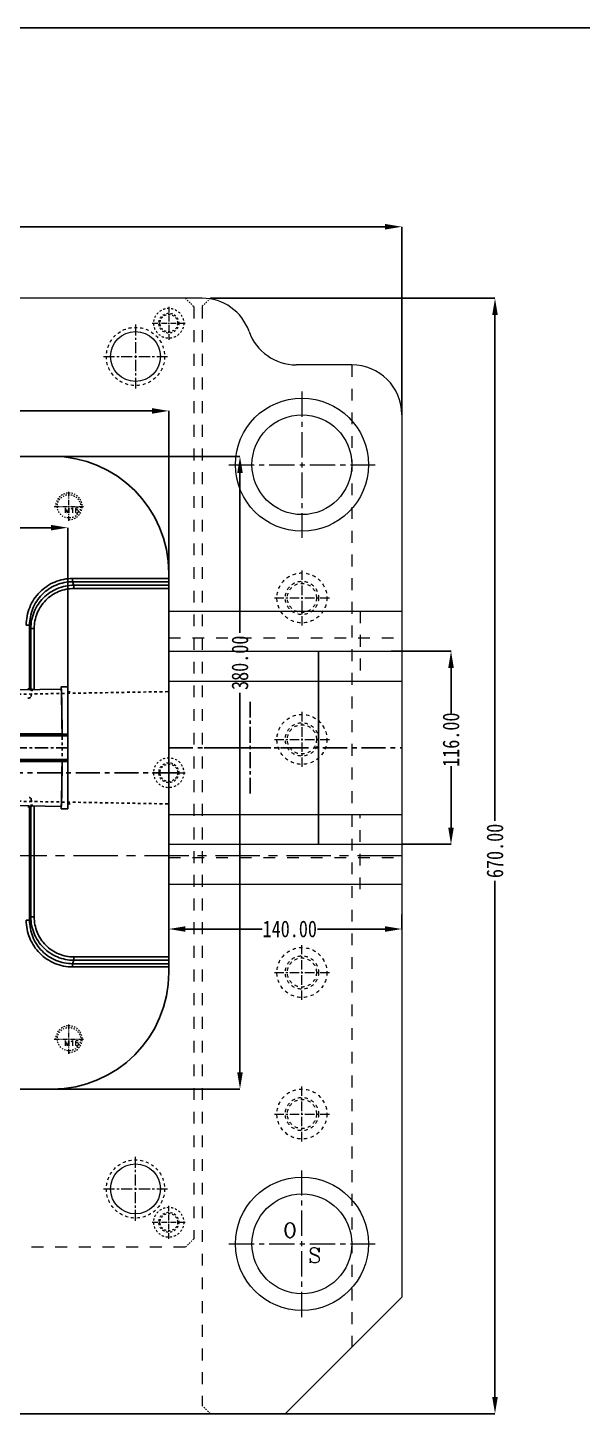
# Model space of a CAD drawing. Header units: millimetres. Extents: x 547 to 3706, y -10485 to 2068.
# Drawn here: x 1793 to 2127, y -1238 to -401 of the extents above; entities that cross this region are included whole.
import ezdxf

# ---------------------------------------------------------------- set-up
doc = ezdxf.new("R2010")
doc.units = ezdxf.units.MM
doc.header["$LTSCALE"] = 16.335
doc.header["$PDMODE"] = 3
doc.header["$PDSIZE"] = 0.3125
doc.linetypes.add('CENTER', pattern=[0.6, 0.375, -0.075, 0.075, -0.075])
doc.linetypes.add('HIDDEN', pattern=[0.2, 0.1, -0.1])
doc.layers.get('0').update_dxf_attribs({"linetype": 'CONTINUOUS'})
doc.layers.get('Defpoints').update_dxf_attribs({"linetype": 'CONTINUOUS'})
doc.layers.add('DEFAULT_2', color=8, linetype='HIDDEN')
doc.layers.add('moldbase', color=7, linetype='CONTINUOUS', lineweight=20)
doc.layers.add('screw', color=33, linetype='CONTINUOUS', lineweight=13)
doc.styles.add('ROMANC', font='romanc.shx', dxfattribs={"bigfont": 'gbcbig.shx'})
doc.styles.get("Standard").update_dxf_attribs({"font": 'txt', "width": 0.8})
doc.styles.add('TXT', font='txt.shx', dxfattribs={"bigfont": 'gbcbig.shx'})
doc.dimstyles.new('11', dxfattribs={"dimtxt": 10, "dimasz": 10, "dimexe": 0, "dimexo": 0, "dimgap": 0, "dimtad": 0, "dimzin": 0, "dimdsep": 46, "dimtxsty": 'Standard', "dimcen": 0, "dimclrd": 4, "dimclre": 4, "dimclrt": 6, "dimazin": 0, "dimtfac": 1, "dimtofl": 0, "dimtmove": 0, "dimatfit": 3, "dimfxl": 0, "dimtolj": 1, "dimtzin": 0, "dimarcsym": 0})

# ---------------------------------------------------------------- blocks, each defined once
blk = doc.blocks.new('*D506')
at = {"color": 4, "lineweight": -2}
for p, q in [((1308.93, -833.86), (1308.93, -701.67)), ((1318.93, -701.67), (1478.02, -701.67)), ((1807.46, -701.67), (1516.68, -701.67)), ((1817.46, -797.18), (1817.46, -701.67))]:
    blk.add_line(p, q, dxfattribs=at)
at = {"color": 4}
for points in [[(1318.93, -700.01), (1318.93, -703.34), (1308.93, -701.67)], [(1807.46, -700.01), (1807.46, -703.34), (1817.46, -701.67)]]:
    blk.add_solid(points, dxfattribs=at)
at = {"layer": 'Defpoints', "color": 0}
for p in [(1308.93, -701.67), (1817.46, -797.18), (1308.93, -833.86)]:
    blk.add_point(p, dxfattribs=at)
at = {"color": 6, "insert": (1497.35, -701.67), "char_height": 10, "attachment_point": 5}
blk.add_mtext('\\A1;508.53', dxfattribs=at)
blk = doc.blocks.new('*D508')
at = {"color": 4, "lineweight": -2}
for p, q in [((1248.19, -736.94), (1248.19, -631.54)), ((1258.19, -631.54), (1512.67, -631.54)), ((1868.19, -631.54), (1548.67, -631.54)), ((1878.19, -736.94), (1878.19, -631.54))]:
    blk.add_line(p, q, dxfattribs=at)
at = {"color": 4}
for points in [[(1258.19, -629.87), (1258.19, -633.2), (1248.19, -631.54)], [(1868.19, -629.87), (1868.19, -633.2), (1878.19, -631.54)]]:
    blk.add_solid(points, dxfattribs=at)
at = {"layer": 'Defpoints', "color": 0}
for p in [(1248.19, -631.54), (1248.19, -736.94), (1878.19, -736.94)]:
    blk.add_point(p, dxfattribs=at)
at = {"color": 6, "insert": (1530.67, -631.54), "char_height": 10, "attachment_point": 5}
blk.add_mtext('\\A1;630.00', dxfattribs=at)
blk = doc.blocks.new('*D509')
at = {"color": 4, "lineweight": -2}
for p, q in [((1808.19, -658.86), (1920.98, -658.86)), ((1920.98, -668.86), (1920.98, -764.82)), ((1920.98, -1028.86), (1920.98, -800.82)), ((1808.19, -1038.86), (1920.98, -1038.86))]:
    blk.add_line(p, q, dxfattribs=at)
at = {"color": 4}
for points in [[(1919.31, -668.86), (1922.65, -668.86), (1920.98, -658.86)], [(1919.31, -1028.86), (1922.65, -1028.86), (1920.98, -1038.86)]]:
    blk.add_solid(points, dxfattribs=at)
at = {"layer": 'Defpoints', "color": 0}
for p in [(1808.19, -658.86), (1808.19, -1038.86), (1920.98, -1038.86)]:
    blk.add_point(p, dxfattribs=at)
at = {"color": 6, "insert": (1920.98, -782.82), "char_height": 10, "attachment_point": 5, "rotation": 90}
blk.add_mtext('\\A1;380.00', dxfattribs=at)
blk = doc.blocks.new('*D516')
at = {"color": 4, "lineweight": -2}
for p, q in [((1878.19, -934.1), (1878.19, -942.74)), ((2018.19, -934.1), (2018.19, -942.74)), ((1888.19, -942.74), (1934.22, -942.74)), ((2008.19, -942.74), (1967.56, -942.74))]:
    blk.add_line(p, q, dxfattribs=at)
at = {"color": 4}
for points in [[(1888.19, -941.08), (1888.19, -944.41), (1878.19, -942.74)], [(2008.19, -941.08), (2008.19, -944.41), (2018.19, -942.74)]]:
    blk.add_solid(points, dxfattribs=at)
at = {"layer": 'Defpoints', "color": 0}
for p in [(1878.19, -934.1), (2018.19, -934.1), (2018.19, -942.74)]:
    blk.add_point(p, dxfattribs=at)
at = {"color": 6, "insert": (1950.89, -942.74), "char_height": 10, "attachment_point": 5}
blk.add_mtext('\\A1;140.00', dxfattribs=at)
blk = doc.blocks.new('*D481')
at = {"color": 4, "lineweight": -2}
for p, q in [((1148.19, -633.86), (1148.19, -520.92)), ((1158.19, -520.92), (1577.42, -520.92)), ((2008.19, -520.92), (1613.42, -520.92)), ((2018.19, -633.86), (2018.19, -520.92))]:
    blk.add_line(p, q, dxfattribs=at)
at = {"color": 4}
for points in [[(1158.19, -519.26), (1158.19, -522.59), (1148.19, -520.92)], [(2008.19, -519.26), (2008.19, -522.59), (2018.19, -520.92)]]:
    blk.add_solid(points, dxfattribs=at)
at = {"layer": 'Defpoints', "color": 0}
for p in [(1148.19, -520.92), (1148.19, -633.86), (2018.19, -633.86)]:
    blk.add_point(p, dxfattribs=at)
at = {"color": 6, "insert": (1595.42, -520.92), "char_height": 10, "attachment_point": 5}
blk.add_mtext('\\A1;870.00', dxfattribs=at)
blk = doc.blocks.new('*D499')
at = {"color": 4, "lineweight": -2}
for p, q in [((1903.19, -563.86), (2074.21, -563.86)), ((2074.21, -573.86), (2074.21, -877.82)), ((2074.21, -1223.86), (2074.21, -913.82)), ((1926.68, -1233.86), (2074.21, -1233.86))]:
    blk.add_line(p, q, dxfattribs=at)
at = {"color": 4}
for points in [[(2072.55, -573.86), (2075.88, -573.86), (2074.21, -563.86)], [(2072.55, -1223.86), (2075.88, -1223.86), (2074.21, -1233.86)]]:
    blk.add_solid(points, dxfattribs=at)
at = {"layer": 'Defpoints', "color": 0}
for p in [(1903.19, -563.86), (1926.68, -1233.86), (2074.21, -1233.86)]:
    blk.add_point(p, dxfattribs=at)
at = {"color": 6, "insert": (2074.21, -895.82), "char_height": 10, "attachment_point": 5, "rotation": 90}
blk.add_mtext('\\A1;670.00', dxfattribs=at)
blk = doc.blocks.new('*D500')
at = {"color": 4, "lineweight": -2}
for p, q in [((2011.81, -775.86), (2047.79, -775.86)), ((2047.79, -785.86), (2047.79, -813.01)), ((2047.79, -881.86), (2047.79, -845.01)), ((2018.19, -891.86), (2047.79, -891.86))]:
    blk.add_line(p, q, dxfattribs=at)
at = {"color": 4}
for points in [[(2046.12, -785.86), (2049.45, -785.86), (2047.79, -775.86)], [(2046.12, -881.86), (2049.45, -881.86), (2047.79, -891.86)]]:
    blk.add_solid(points, dxfattribs=at)
at = {"layer": 'Defpoints', "color": 0}
for p in [(2011.81, -775.86), (2018.19, -891.86), (2047.79, -891.86)]:
    blk.add_point(p, dxfattribs=at)
at = {"color": 6, "insert": (2047.79, -829.01), "char_height": 10, "attachment_point": 5, "rotation": 90}
blk.add_mtext('\\A1;116.00', dxfattribs=at)
blk = doc.blocks.new('115')
at = {"layer": 'moldbase', "color": 1, "linetype": 'CENTER', "ltscale": 0.55978}
for p, q in [((1288.19, 431.04), (1288.19, 411.24)), ((1878.19, 431.04), (1878.19, 411.24)), ((1298.09, 421.14), (1278.29, 421.14)), ((1868.29, 421.14), (1888.09, 421.14)), ((1288.19, 141.24), (1288.19, 161.04)), ((1288.19, 141.24), (1288.19, 161.04)), ((1288.19, 161.04), (1288.19, 141.24)), ((1878.19, 141.24), (1878.19, 161.04)), ((1878.19, 141.24), (1878.19, 161.04)), ((1878.19, 161.04), (1878.19, 141.24)), ((1278.29, 151.14), (1298.09, 151.14)), ((1298.09, 151.14), (1278.29, 151.14)), ((1298.09, 151.14), (1278.29, 151.14)), ((1868.29, 151.14), (1888.09, 151.14)), ((1868.29, 151.14), (1888.09, 151.14)), ((1868.29, 151.14), (1888.09, 151.14)), ((1288.19, -128.76), (1288.19, -108.96)), ((1878.19, -128.76), (1878.19, -108.96)), ((1298.09, -118.86), (1278.29, -118.86)), ((1868.29, -118.86), (1888.09, -118.86))]:
    blk.add_line(p, q, dxfattribs=at)
at = {"layer": 'moldbase', "color": 1, "linetype": 'CENTER', "ltscale": 1.08846}
for p, q in [((1308.19, 420.39), (1308.19, 381.89)), ((1858.19, 420.39), (1858.19, 381.89)), ((1327.44, 401.14), (1288.94, 401.14)), ((1838.94, 401.14), (1877.44, 401.14)), ((1308.19, -118.11), (1308.19, -79.61)), ((1858.19, -118.11), (1858.19, -79.61)), ((1327.44, -98.86), (1288.94, -98.86)), ((1838.94, -98.86), (1877.44, -98.86))]:
    blk.add_line(p, q, dxfattribs=at)
at = {"layer": 'moldbase', "color": 8, "linetype": 'HIDDEN', "ltscale": 0.746373}
for centre, radius in [((1288.19, 421.14), 9), ((1288.19, 421.14), 6), ((1878.19, 421.14), 9), ((1878.19, 421.14), 6), ((1288.19, 421.14), 5.25), ((1878.19, 421.14), 5.25), ((1288.19, 151.14), 9), ((1288.19, 151.14), 9), ((1288.19, 151.14), 9), ((1878.19, 151.14), 9), ((1878.19, 151.14), 9), ((1878.19, 151.14), 9), ((1288.19, 151.14), 6), ((1288.19, 151.14), 6), ((1288.19, 151.14), 6), ((1288.19, 151.14), 5.25), ((1288.19, 151.14), 5.25), ((1288.19, 151.14), 5.25), ((1878.19, 151.14), 6), ((1878.19, 151.14), 6), ((1878.19, 151.14), 6), ((1878.19, 151.14), 5.25), ((1878.19, 151.14), 5.25), ((1878.19, 151.14), 5.25), ((1288.19, -118.86), 9), ((1288.19, -118.86), 6), ((1288.19, -118.86), 5.25), ((1878.19, -118.86), 9), ((1878.19, -118.86), 6), ((1878.19, -118.86), 5.25)]:
    blk.add_circle(centre, radius, dxfattribs=at)
at = {"layer": 'moldbase', "color": 8, "linetype": 'HIDDEN', "ltscale": 1.08846}
for centre in [(1308.19, 401.14), (1858.19, 401.14), (1308.19, -98.86), (1858.19, -98.86)]:
    blk.add_circle(centre, 17.5, dxfattribs=at)
at = {"layer": 'moldbase'}
for centre in [(1308.19, 401.14), (1858.19, 401.14), (1308.19, -98.86), (1858.19, -98.86)]:
    blk.add_circle(centre, 15, dxfattribs=at)
blk = doc.blocks.new('screw_m16_g')
at = {"layer": 'screw', "color": 1, "linetype": 'CENTER', "ltscale": 0.497582}
for p, q in [((0, -8.8), (0, 8.8)), ((-8.8, 0), (8.8, 0))]:
    blk.add_line(p, q, dxfattribs=at)
at = {"layer": 'screw', "color": 33, "linetype": 'HIDDEN', "ltscale": 0.497582}
blk.add_circle((0, 0), 7, dxfattribs=at)
at = {"layer": 'screw', "color": 92, "linetype": 'HIDDEN', "ltscale": 0.497582}
blk.add_arc((0, 0), 8, 270, 180, dxfattribs=at)
at = {"layer": 'screw', "color": 6, "style": 'TXT'}
blk.add_text('M16', height=3.2, dxfattribs=at).set_placement((-2.72, -4))

msp = doc.modelspace()

# ---------------------------------------------------------------- linework, layer by layer
for p, q in [((1318.194, -658.857), (1808.194, -658.857)), ((1878.194, -968.857), (1878.194, -728.857)), ((1968.194, -775.857), (1968.194, -891.857)), ((1817.459, -801.194), (1817.459, -800.194)), ((1817.459, -800.194), (1818.959, -800.194)), ((1817.459, -867.519), (1818.959, -867.519)), ((1318.194, -1038.857), (1808.194, -1038.857)), ((2018.194, -1163.857), (1948.194, -1233.857)), ((1218.194, -1233.857), (1948.194, -1233.857))]:
    msp.add_line(p, q)
at = {"color": 7, "linetype": 'Continuous'}
for p, q in [((1878.194, -732.169), (1820.379, -732.169)), ((1820.379, -732.169), (1820.379, -734.149)), ((1878.194, -734.149), (1820.379, -734.149)), ((1821.152, -736.222), (1820.379, -734.149)), ((1821.152, -736.222), (1878.194, -736.222)), ((1821.152, -736.222), (1821.152, -738.202)), ((1821.152, -738.202), (1878.194, -738.202)), ((1792.545, -760.238), (1794.542, -760.238)), ((1794.542, -760.238), (1794.542, -798.984)), ((1795.297, -762.262), (1794.542, -760.238)), ((1795.297, -762.262), (1797.294, -762.262)), ((1795.297, -799.019), (1795.297, -762.262)), ((1797.294, -798.933), (1797.294, -762.262)), ((1714.442, -800.393), (1813.439, -798.651)), ((1795.499, -798.472), (1796.406, -798.963)), ((1813.439, -797.244), (1817.459, -797.174)), ((1813.439, -798.651), (1813.439, -797.244)), ((1817.459, -797.176), (1817.459, -870.538)), ((1817.459, -825.767), (1700.819, -825.767)), ((1700.819, -826.77), (1817.459, -826.77)), ((1713.144, -825.486), (1814.036, -825.583)), ((1814.062, -825.66), (1814.036, -825.583)), ((1817.459, -825.663), (1814.062, -825.66)), ((1817.459, -840.943), (1700.819, -840.943)), ((1700.819, -841.947), (1817.459, -841.947)), ((1814.036, -842.131), (1713.144, -842.227)), ((1814.036, -842.131), (1814.062, -842.054)), ((1817.459, -842.051), (1814.062, -842.054)), ((1714.442, -867.32), (1813.439, -869.062)), ((1794.542, -868.73), (1794.542, -937.476)), ((1795.297, -868.694), (1795.297, -935.452)), ((1795.499, -869.242), (1796.406, -868.75)), ((1797.294, -868.781), (1797.294, -935.452)), ((1813.439, -870.469), (1813.439, -869.062)), ((1813.439, -870.469), (1817.459, -870.539)), ((1794.542, -937.476), (1795.297, -935.452)), ((1797.294, -935.452), (1795.297, -935.452)), ((1792.545, -937.476), (1794.542, -937.476)), ((1820.379, -963.564), (1821.152, -961.492)), ((1821.152, -959.511), (1878.194, -959.511)), ((1821.152, -959.511), (1821.152, -961.492)), ((1821.152, -961.492), (1878.194, -961.492)), ((1820.379, -963.564), (1878.194, -963.564)), ((1820.379, -965.545), (1820.379, -963.564)), ((1820.379, -965.545), (1878.194, -965.545))]:
    msp.add_line(p, q, dxfattribs=at)
at = {"color": 1, "linetype": 'CENTER', "ltscale": 1.554943}
for p, q in [((1927.014, -861.357), (1927.014, -806.357)), ((1899.514, -833.857), (1954.514, -833.857))]:
    msp.add_line(p, q, dxfattribs=at)
at = {"color": 1, "linetype": 'CENTER', "ltscale": 1.312372}
msp.add_line((1308.929, -833.857), (1817.459, -833.857), dxfattribs=at)
at = {"color": 1, "linetype": 'CENTER', "ltscale": 2.363514}
for p, q in [((1878.194, -833.857), (2018.194, -833.857)), ((1243.194, -848.857), (1883.194, -848.857))]:
    msp.add_line(p, q, dxfattribs=at)
msp.add_lwpolyline([(998.978, -401.455), (3446.994, -401.455), (3446.994, -1985.811), (998.978, -1985.811)], close=True)
for centre, start, end in [((1808.194, -728.857), 0, 90), ((1808.194, -968.857), 270, 0)]:
    msp.add_arc(centre, 70, start, end)
at = {"color": 7, "linetype": 'Continuous'}
for centre, major_axis, ratio, start_param, end_param in [((1793.492, -798.51), (2.01, 0.035), 0.0292994, 0.0518478, 1.5702842), ((1813.439, -833.857), (0, 36.612), 0.0174551, 4.9381931, 6.28349), ((1813.439, -833.857), (0, 35.206), 0.0174551, -1.3335631, 0.0003047), ((1813.439, -833.857), (0, 36.612), 0.0174551, 3.141288, 4.4865848), ((1813.439, -833.857), (0, 35.206), 0.0174551, -3.1418973, -1.8080295), ((1793.492, -869.203), (2.01, -0.035), 0.0292994, -1.5702842, -0.0518478)]:
    msp.add_ellipse(centre, major_axis=major_axis, ratio=ratio, start_param=start_param, end_param=end_param, dxfattribs=at)
for points, knots in [([(1820.379, -732.169), (1818.551, -732.169), (1814.884, -732.532), (1809.607, -734.148), (1804.751, -736.773), (1800.508, -740.299), (1797.039, -744.587), (1794.472, -749.467), (1792.898, -754.749), (1792.545, -758.411), (1792.545, -760.238)], [0, 0, 0, 0, 0.1250701, 0.2501671, 0.3752155, 0.500224, 0.6251856, 0.7501171, 0.8750395, 1, 1, 1, 1]), ([(1820.379, -734.149), (1818.681, -734.148), (1815.274, -734.484), (1810.371, -735.986), (1805.86, -738.427), (1801.921, -741.706), (1798.703, -745.694), (1796.324, -750.23), (1794.866, -755.139), (1794.541, -758.541), (1794.542, -760.238)], [0, 0, 0, 0, 0.1250719, 0.2501712, 0.3752215, 0.5002312, 0.6251929, 0.7501231, 0.8750431, 1, 1, 1, 1]), ([(1795.297, -762.262), (1795.298, -760.565), (1795.629, -757.162), (1797.098, -752.256), (1799.491, -747.727), (1802.718, -743.752), (1806.66, -740.486), (1811.165, -738.057), (1816.058, -736.56), (1819.457, -736.223), (1821.152, -736.222)], [0, 0, 0, 0, 0.1250795, 0.250182, 0.3752267, 0.5002362, 0.6251981, 0.7501278, 0.8750453, 1, 1, 1, 1]), ([(1797.294, -762.262), (1797.294, -760.694), (1797.598, -757.552), (1798.95, -753.019), (1801.155, -748.834), (1804.131, -745.16), (1807.769, -742.14), (1811.929, -739.895), (1816.447, -738.513), (1819.586, -738.202), (1821.152, -738.202)], [0, 0, 0, 0, 0.1250839, 0.2501895, 0.3752358, 0.5002451, 0.6252054, 0.7501326, 0.8750473, 1, 1, 1, 1]), ([(1795.297, -935.452), (1795.298, -937.149), (1795.629, -940.552), (1797.099, -945.458), (1799.492, -949.987), (1802.719, -953.962), (1806.66, -957.228), (1811.166, -959.657), (1816.058, -961.153), (1819.457, -961.491), (1821.152, -961.492)], [0, 0, 0, 0, 0.1250889, 0.2502045, 0.3752472, 0.5002547, 0.6252146, 0.7501409, 0.8750526, 1, 1, 1, 1]), ([(1797.294, -935.452), (1797.294, -937.019), (1797.598, -940.162), (1798.95, -944.695), (1801.155, -948.88), (1804.132, -952.554), (1807.769, -955.574), (1811.929, -957.819), (1816.447, -959.201), (1819.586, -959.511), (1821.152, -959.511)], [0, 0, 0, 0, 0.1250933, 0.250212, 0.3752562, 0.5002636, 0.6252219, 0.7501456, 0.8750547, 1, 1, 1, 1]), ([(1792.545, -937.476), (1792.545, -939.304), (1792.899, -942.971), (1794.477, -948.259), (1797.049, -953.142), (1800.522, -957.428), (1804.766, -960.951), (1809.619, -963.57), (1814.89, -965.183), (1818.553, -965.545), (1820.379, -965.545)], [0, 0, 0, 0, 0.1250873, 0.2502043, 0.3752512, 0.5002593, 0.6252188, 0.7501435, 0.8750535, 1, 1, 1, 1]), ([(1794.542, -937.476), (1794.541, -939.174), (1794.868, -942.581), (1796.328, -947.495), (1798.713, -952.034), (1801.934, -956.02), (1805.874, -959.296), (1810.382, -961.732), (1815.279, -963.23), (1818.682, -963.565), (1820.379, -963.564)], [0, 0, 0, 0, 0.1250835, 0.2501983, 0.3752442, 0.5002528, 0.6252136, 0.7501402, 0.8750519, 1, 1, 1, 1])]:
    msp.add_open_spline(points, degree=3, knots=knots, dxfattribs=at)
at = {"layer": 'DEFAULT_2', "color": 8, "linetype": 'HIDDEN'}
for p, q in [((1712.646, -803.024), (1878.194, -800.134)), ((1795.499, -802.998), (1795.499, -798.472)), ((1796.352, -798.95), (1796.406, -798.963)), ((1712.646, -864.69), (1878.194, -867.579)), ((1795.499, -864.716), (1795.499, -869.242)), ((1796.406, -868.75), (1796.352, -868.763))]:
    msp.add_line(p, q, dxfattribs=at)
for centre, major_axis, ratio, start_param, end_param in [((1813.439, -833.857), (0, 35.206), 0.0174551, -1.8080295, -1.3335631), ((1813.439, -833.857), (0, 36.612), 0.0174551, -1.7966005, -1.3449922), ((1796.354, -833.857), (0, 34.907), 0.0524078, -3.6280003, -3.1425074)]:
    msp.add_ellipse(centre, major_axis=major_axis, ratio=ratio, start_param=start_param, end_param=end_param, dxfattribs=at)
for points, knots in [([(1795.499, -802.998), (1795.557, -802.414), (1795.67, -801.405), (1795.847, -800.248), (1796.005, -799.569), (1796.098, -799.274), (1796.18, -799.103), (1796.242, -799.006), (1796.309, -798.95), (1796.352, -798.949)], [0, 0, 0, 0, 0.4188884, 0.7251558, 0.8349351, 0.9158817, 0.9458498, 0.9692413, 1, 1, 1, 1]), ([(1793.492, -804.122), (1793.758, -804.117), (1794.146, -804.063), (1794.619, -803.898), (1795.098, -803.659), (1795.468, -803.31), (1795.499, -802.998)], [0, 0, 0, 0, 0.328441, 0.4781411, 0.6135721, 1, 1, 1, 1]), ([(1795.499, -864.716), (1795.468, -864.404), (1795.098, -864.054), (1794.619, -863.815), (1794.146, -863.651), (1793.758, -863.597), (1793.492, -863.591)], [0, 0, 0, 0, 0.3864392, 0.5218652, 0.6715616, 1, 1, 1, 1])]:
    msp.add_open_spline(points, degree=3, knots=knots, dxfattribs=at)
at = {"layer": 'moldbase'}
for p, q in [((1898.194, -563.857), (1268.194, -563.857)), ((1988.194, -603.857), (1954.762, -603.857)), ((2018.194, -633.857), (2018.194, -1163.857)), ((1878.194, -751.857), (2018.194, -751.857)), ((1878.194, -775.857), (2018.194, -775.857)), ((1878.194, -793.857), (2018.194, -793.857)), ((1878.194, -873.857), (2018.194, -873.857)), ((1878.194, -891.857), (2018.194, -891.857)), ((1878.194, -915.857), (2018.194, -915.857))]:
    msp.add_line(p, q, dxfattribs=at)
at = {"layer": 'moldbase', "color": 8, "linetype": 'HIDDEN', "ltscale": 0.466483}
for p, q in [((1888.194, -563.857), (1893.194, -568.857)), ((1903.194, -563.857), (1898.194, -568.857)), ((1893.194, -1128.857), (1888.194, -1133.857)), ((1898.194, -1228.857), (1903.194, -1233.857))]:
    msp.add_line(p, q, dxfattribs=at)
at = {"layer": 'moldbase', "color": 8, "linetype": 'HIDDEN', "ltscale": 4.353841}
for p, q in [((1893.194, -568.857), (1893.194, -1128.857)), ((1898.194, -568.857), (1898.194, -1228.857)), ((1988.194, -603.998), (1988.194, -1193.857)), ((1993.194, -751.857), (1993.194, -793.857)), ((1878.194, -767.857), (2018.194, -767.857)), ((1993.194, -918.857), (1993.194, -873.857)), ((1878.194, -899.857), (2018.194, -899.857)), ((1888.194, -1133.857), (1278.194, -1133.857))]:
    msp.add_line(p, q, dxfattribs=at)
at = {"layer": 'moldbase', "color": 1, "linetype": 'CENTER', "ltscale": 2.487909}
for p, q in [((1958.194, -619.857), (1958.194, -707.857)), ((1914.194, -663.857), (2002.194, -663.857)), ((1958.194, -1175.857), (1958.194, -1087.857)), ((1914.194, -1131.857), (2002.194, -1131.857))]:
    msp.add_line(p, q, dxfattribs=at)
at = {"layer": 'moldbase', "color": 1, "linetype": 'CENTER', "ltscale": 0.932966}
for p, q in [((1958.194, -727.357), (1958.194, -760.357)), ((1941.694, -743.857), (1974.694, -743.857)), ((1958.194, -812.357), (1958.194, -845.357)), ((1941.694, -828.857), (1974.694, -828.857)), ((1958.194, -985.357), (1958.194, -952.357)), ((1941.694, -968.857), (1974.694, -968.857)), ((1958.194, -1070.357), (1958.194, -1037.357)), ((1941.694, -1053.857), (1974.694, -1053.857))]:
    msp.add_line(p, q, dxfattribs=at)
at = {"layer": 'moldbase', "color": 1, "linetype": 'CENTER', "ltscale": 4.353841}
msp.add_line((2018.194, -898.857), (1148.194, -898.857), dxfattribs=at)
at = {"layer": 'moldbase'}
for centre, radius in [((1958.194, -663.857), 40), ((1958.194, -663.857), 30), ((1958.194, -1131.857), 40), ((1958.194, -1131.857), 30)]:
    msp.add_circle(centre, radius, dxfattribs=at)
at = {"layer": 'moldbase', "color": 8, "linetype": 'HIDDEN', "ltscale": 1.243955}
for centre, radius in [((1958.194, -743.857), 15), ((1958.194, -743.857), 10), ((1958.194, -743.857), 8.75), ((1958.194, -828.857), 15), ((1958.194, -828.857), 10), ((1958.194, -828.857), 8.75), ((1958.194, -968.857), 15), ((1958.194, -968.857), 10), ((1958.194, -968.857), 8.75), ((1958.194, -1053.857), 15), ((1958.194, -1053.857), 10), ((1958.194, -1053.857), 8.75)]:
    msp.add_circle(centre, radius, dxfattribs=at)
at = {"layer": 'moldbase'}
for centre, start, end in [((1898.194, -593.857), 19.471221, 90), ((1954.762, -573.857), 199.471221, 270), ((1988.194, -633.857), 0, 90)]:
    msp.add_arc(centre, 30, start, end, dxfattribs=at)

# ---------------------------------------------------------------- block references
msp.add_blockref('115', (0, -1000))
at = {"layer": 'screw'}
for p in [(1818.194, -688.857), (1818.194, -1008.857)]:
    msp.add_blockref('screw_m16_g', p, dxfattribs=at)

# ---------------------------------------------------------------- texts
at = {"layer": 'moldbase', "style": 'ROMANC'}
for s, p in [('O', (1946.781, -1128.149)), ('S', (1961.902, -1143.269))]:
    msp.add_text(s, height=9, dxfattribs=at).set_placement(p)

# ---------------------------------------------------------------- dimensions: what is measured, and where the dimension line sits
for base, p1, p2, picture, middle in [((1148.194, -520.922), (2018.194, -633.857), (1148.194, -633.857), '*D481', (1595.417, -520.922)), ((1248.194, -631.536), (1878.194, -736.941), (1248.194, -736.941), '*D508', (1530.669, -631.536)), ((1308.929, -701.673), (1817.459, -797.176), (1308.929, -833.857), '*D506', (1497.351, -701.673)), ((2018.194, -942.742), (1878.194, -934.095), (2018.194, -934.095), '*D516', (1950.889, -942.742))]:
    dim = msp.add_linear_dim(base=base, p1=p1, p2=p2, dimstyle='11')
    dim.commit()
    dim.dimension.update_dxf_attribs({"geometry": picture, "text_midpoint": middle, "dimtype": 160})
for base, p1, p2, picture, middle in [((2074.214, -1233.857), (1903.194, -563.857), (1926.684, -1233.857), '*D499', (2074.214, -895.824)), ((1920.98, -1038.857), (1808.194, -658.857), (1808.194, -1038.857), '*D509', (1920.98, -782.815)), ((2047.786, -891.857), (2011.81, -775.857), (2018.194, -891.857), '*D500', (2047.786, -829.007))]:
    dim = msp.add_linear_dim(base=base, p1=p1, p2=p2, angle=90, dimstyle='11')
    dim.commit()
    dim.dimension.update_dxf_attribs({"geometry": picture, "text_midpoint": middle, "dimtype": 160})

doc.saveas('drawing.dxf')
